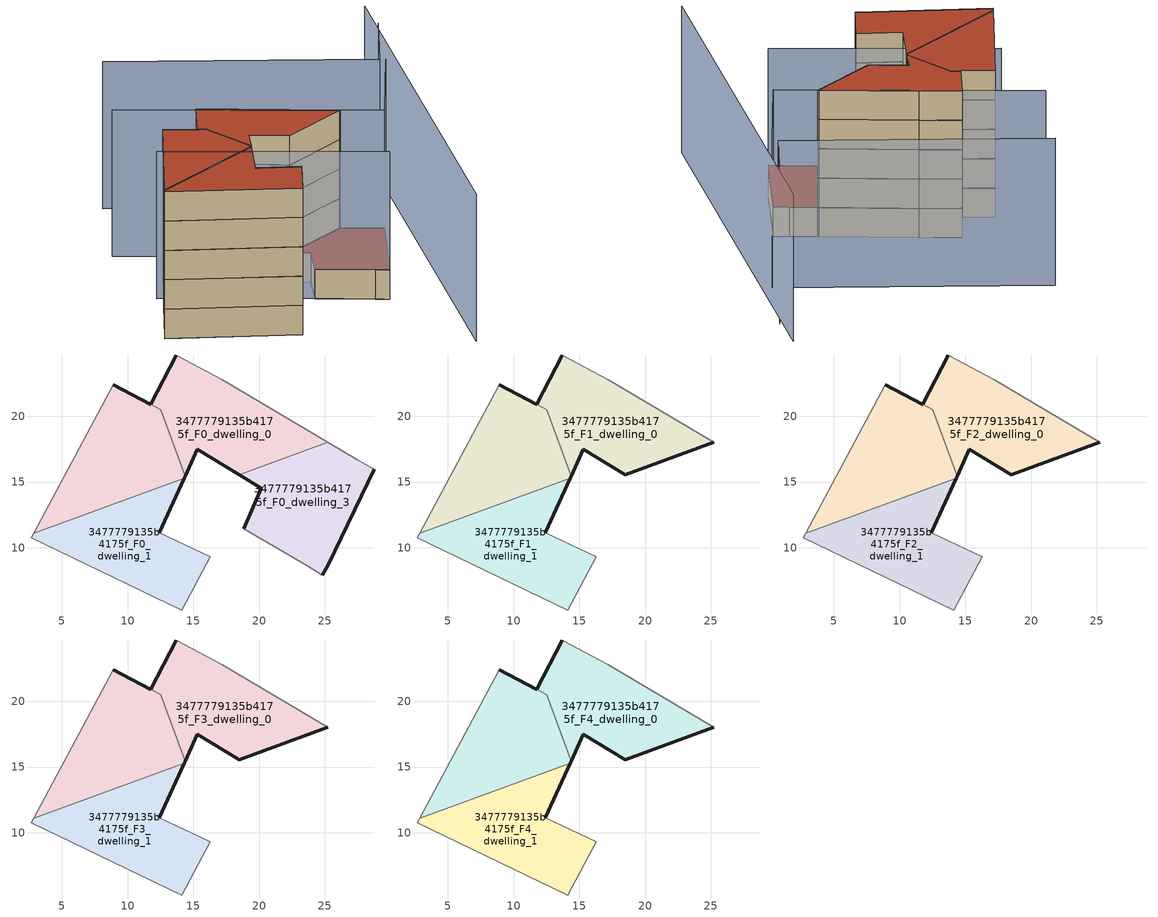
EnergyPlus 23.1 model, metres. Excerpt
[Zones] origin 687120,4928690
3477779135b4175f_F0_dwelling_0
 floor ground (EU_floor_Construction): 25.21,18.01 17.18,22.76 13.69,24.66 11.74,20.91 12.52,20.51 14.37,15.44 15.3,17.5 18.5,15.56 z0; 14.3,15.28 14.37,15.44 12.52,20.51 8.92,22.38 2.84,11.09 z0
 wall outside (EU_wall_Construction): 8.92,22.38 11.74,20.92 / 14.37,15.44 14.3,15.28 z0:3; 11.74,20.91,3 11.74,20.92,0 11.74,20.91,0
 wall adiabatic (EU_wall_Construction): 2.84,11.09 8.92,22.38 z0:3
 wall to 3477779135b4175f_F0_dwelling_1 (EU_wall_Construction): 14.3,15.28 2.84,11.09 z0:3
 wall to 3477779135b4175f_F0_dwelling_2 (EU_wall_Construction): 11.74,20.91 12.52,20.51 14.37,15.44 z0:3
3477779135b4175f_F0_dwelling_1
 floor ground (EU_floor_Construction): 14.12,5.26 16.28,9.31 12.42,11.14 14.3,15.28 2.84,11.09 2.65,10.74 z0
 wall outside (EU_wall_Construction): 14.3,15.28 12.42,11.14 z0:3
 wall adiabatic (EU_wall_Construction): 12.42,11.14 16.28,9.31 14.12,5.26 2.65,10.74 2.84,11.09 z0:3
3477779135b4175f_F0_dwelling_2
 floor ground (EU_floor_Construction): 25.21,18.01 17.18,22.76 13.69,24.66 11.74,20.91 12.52,20.51 14.37,15.44 15.3,17.5 18.5,15.56 z0; 14.3,15.28 14.37,15.44 12.52,20.51 8.92,22.38 2.84,11.09 z0
 wall outside (EU_wall_Construction): 11.74,20.91 13.69,24.66 / 18.5,15.56 15.3,17.5 14.37,15.44 z0:3
 wall adiabatic (EU_wall_Construction): 13.69,24.66 17.18,22.76 25.21,18.01 z0:3
 wall to 3477779135b4175f_F0_dwelling_3 (EU_wall_Construction): 25.21,18.01 18.5,15.56 z0:3
3477779135b4175f_F0_dwelling_3
 floor ground (EU_floor_Construction): 25.26,8.71 28.78,15.98 27.46,16.68 25.21,18.01 18.5,15.56 20.17,14.54 18.84,11.46 23.65,8.61 24.81,7.9 z0
 wall outside (EU_wall_Construction): 18.84,11.46 20.17,14.54 18.5,15.56 / 28.78,15.98 25.26,8.71 24.81,7.9 z0:3
 wall adiabatic (EU_wall_Construction): 24.81,7.9 23.65,8.61 18.84,11.46 / 25.21,18.01 27.46,16.68 28.78,15.98 z0:3
 roof outside (EU_roof_Construction): 27.46,16.68 28.78,15.98 25.26,8.71 24.81,7.9 23.65,8.61 18.84,11.46 20.17,14.54 18.5,15.56 25.21,18.01 z3
3477779135b4175f_F1_dwelling_0
 floor adiabatic (EU_floor_Construction): 14.3,15.28 14.37,15.44 12.52,20.51 8.92,22.38 2.84,11.09 z3; 25.21,18.01 17.18,22.76 13.69,24.66 11.74,20.91 12.52,20.51 14.37,15.44 15.3,17.5 18.5,15.56 z3
 wall outside (EU_wall_Construction): 8.92,22.38 11.74,20.92 / 14.37,15.44 14.3,15.28 z3:6; 11.74,20.91,6 11.74,20.92,3 11.74,20.91,3
 wall adiabatic (EU_wall_Construction): 2.84,11.09 8.92,22.38 z3:6
 wall to 3477779135b4175f_F1_dwelling_1 (EU_wall_Construction): 14.3,15.28 2.84,11.09 z3:6
 wall to 3477779135b4175f_F1_dwelling_2 (EU_wall_Construction): 11.74,20.91 12.52,20.51 14.37,15.44 z3:6
3477779135b4175f_F1_dwelling_1
 floor to 3477779135b4175f_F0_dwelling_1 (EU_floor_Construction): 14.12,5.26 16.28,9.31 12.42,11.14 14.3,15.28 2.84,11.09 2.65,10.74 z3
 wall outside (EU_wall_Construction): 14.3,15.28 12.42,11.14 z3:6
 wall adiabatic (EU_wall_Construction): 12.42,11.14 16.28,9.31 14.12,5.26 2.65,10.74 2.84,11.09 z3:6
3477779135b4175f_F1_dwelling_2
 floor to 3477779135b4175f_F0_dwelling_2 (EU_floor_Construction): 25.21,18.01 17.18,22.76 13.69,24.66 11.74,20.91 12.52,20.51 14.37,15.44 15.3,17.5 18.5,15.56 z3; 14.3,15.28 14.37,15.44 12.52,20.51 8.92,22.38 2.84,11.09 z3
 wall outside (EU_wall_Construction): 11.74,20.91 13.69,24.66 / 25.21,18.01 18.5,15.56 15.3,17.5 14.37,15.44 z3:6
 wall adiabatic (EU_wall_Construction): 13.69,24.66 17.18,22.76 25.21,18.01 z3:6
3477779135b4175f_F2_dwelling_0
 floor adiabatic (EU_floor_Construction): 14.3,15.28 14.37,15.44 12.52,20.51 8.92,22.38 2.84,11.09 z6; 25.21,18.01 17.18,22.76 13.69,24.66 11.74,20.91 12.52,20.51 14.37,15.44 15.3,17.5 18.5,15.56 z6
 wall outside (EU_wall_Construction): 8.92,22.38 11.74,20.92 / 14.37,15.44 14.3,15.28 z6:9; 11.74,20.91,9 11.74,20.92,6 11.74,20.91,6
 wall adiabatic (EU_wall_Construction): 2.84,11.09 8.92,22.38 z6:9
 wall to 3477779135b4175f_F2_dwelling_1 (EU_wall_Construction): 14.3,15.28 2.84,11.09 z6:9
 wall to 3477779135b4175f_F2_dwelling_2 (EU_wall_Construction): 11.74,20.91 12.52,20.51 14.37,15.44 z6:9
3477779135b4175f_F2_dwelling_1
 floor to 3477779135b4175f_F1_dwelling_1 (EU_floor_Construction): 14.12,5.26 16.28,9.31 12.42,11.14 14.3,15.28 2.84,11.09 2.65,10.74 z6
 wall outside (EU_wall_Construction): 14.3,15.28 12.42,11.14 z6:9
 wall adiabatic (EU_wall_Construction): 12.42,11.14 16.28,9.31 14.12,5.26 2.65,10.74 2.84,11.09 z6:9
3477779135b4175f_F2_dwelling_2
 floor to 3477779135b4175f_F1_dwelling_2 (EU_floor_Construction): 25.21,18.01 17.18,22.76 13.69,24.66 11.74,20.91 12.52,20.51 14.37,15.44 15.3,17.5 18.5,15.56 z6; 14.3,15.28 14.37,15.44 12.52,20.51 8.92,22.38 2.84,11.09 z6
 wall outside (EU_wall_Construction): 11.74,20.91 13.69,24.66 / 25.21,18.01 18.5,15.56 15.3,17.5 14.37,15.44 z6:9
 wall adiabatic (EU_wall_Construction): 13.69,24.66 17.18,22.76 25.21,18.01 z6:9
3477779135b4175f_F3_dwelling_0
 floor adiabatic (EU_floor_Construction): 14.3,15.28 14.37,15.44 12.52,20.51 8.92,22.38 2.84,11.09 z9; 25.21,18.01 17.18,22.76 13.69,24.66 11.74,20.91 12.52,20.51 14.37,15.44 15.3,17.5 18.5,15.56 z9
 wall outside (EU_wall_Construction): 8.92,22.38 11.74,20.92 / 14.37,15.44 14.3,15.28 z9:12; 11.74,20.91,12 11.74,20.92,9 11.74,20.91,9
 wall adiabatic (EU_wall_Construction): 2.84,11.09 8.92,22.38 z9:12
 wall to 3477779135b4175f_F3_dwelling_1 (EU_wall_Construction): 14.3,15.28 2.84,11.09 z9:12
 wall to 3477779135b4175f_F3_dwelling_2 (EU_wall_Construction): 11.74,20.91 12.52,20.51 14.37,15.44 z9:12
3477779135b4175f_F3_dwelling_1
 floor to 3477779135b4175f_F2_dwelling_1 (EU_floor_Construction): 14.12,5.26 16.28,9.31 12.42,11.14 14.3,15.28 2.84,11.09 2.65,10.74 z9
 wall outside (EU_wall_Construction): 14.3,15.28 12.42,11.14 z9:12
 wall adiabatic (EU_wall_Construction): 12.42,11.14 16.28,9.31 14.12,5.26 2.65,10.74 2.84,11.09 z9:12
3477779135b4175f_F3_dwelling_2
 floor to 3477779135b4175f_F2_dwelling_2 (EU_floor_Construction): 25.21,18.01 17.18,22.76 13.69,24.66 11.74,20.91 12.52,20.51 14.37,15.44 15.3,17.5 18.5,15.56 z9; 14.3,15.28 14.37,15.44 12.52,20.51 8.92,22.38 2.84,11.09 z9
 wall outside (EU_wall_Construction): 11.74,20.91 13.69,24.66 / 25.21,18.01 18.5,15.56 15.3,17.5 14.37,15.44 z9:12
 wall adiabatic (EU_wall_Construction): 13.69,24.66 17.18,22.76 25.21,18.01 z9:12
3477779135b4175f_F4_dwelling_0
 floor adiabatic (EU_floor_Construction): 14.3,15.28 14.37,15.44 12.52,20.51 8.92,22.38 2.84,11.09 z12; 25.21,18.01 17.18,22.76 13.69,24.66 11.74,20.91 12.52,20.51 14.37,15.44 15.3,17.5 18.5,15.56 z12
 wall outside (EU_wall_Construction): 8.92,22.38 11.74,20.92 / 14.37,15.44 14.3,15.28 z12:15; 11.74,20.91,15 11.74,20.92,12 11.74,20.91,12
 wall adiabatic (EU_wall_Construction): 2.84,11.09 8.92,22.38 z12:15
 wall to 3477779135b4175f_F4_dwelling_1 (EU_wall_Construction): 14.3,15.28 2.84,11.09 z12:15
 wall to 3477779135b4175f_F4_dwelling_2 (EU_wall_Construction): 11.74,20.91 12.52,20.51 14.37,15.44 z12:15
 roof outside (EU_roof_Construction): 12.52,20.51 14.37,15.44 14.3,15.28 2.84,11.09 8.92,22.38 z15; 25.21,18.01 18.5,15.56 15.3,17.5 14.37,15.44 12.52,20.51 11.74,20.91 13.69,24.66 17.18,22.76 z15
3477779135b4175f_F4_dwelling_1
 floor to 3477779135b4175f_F3_dwelling_1 (EU_floor_Construction): 14.12,5.26 16.28,9.31 12.42,11.14 14.3,15.28 2.84,11.09 2.65,10.74 z12
 wall outside (EU_wall_Construction): 14.3,15.28 12.42,11.14 z12:15
 wall adiabatic (EU_wall_Construction): 12.42,11.14 16.28,9.31 14.12,5.26 2.65,10.74 2.84,11.09 z12:15
 roof outside (EU_roof_Construction): 14.3,15.28 12.42,11.14 16.28,9.31 14.12,5.26 2.65,10.74 2.84,11.09 z15
3477779135b4175f_F4_dwelling_2
 floor to 3477779135b4175f_F3_dwelling_2 (EU_floor_Construction): 25.21,18.01 17.18,22.76 13.69,24.66 11.74,20.91 12.52,20.51 14.37,15.44 15.3,17.5 18.5,15.56 z12; 14.3,15.28 14.37,15.44 12.52,20.51 8.92,22.38 2.84,11.09 z12
 wall outside (EU_wall_Construction): 11.74,20.91 13.69,24.66 / 25.21,18.01 18.5,15.56 15.3,17.5 14.37,15.44 z12:15
 wall adiabatic (EU_wall_Construction): 13.69,24.66 17.18,22.76 25.21,18.01 z12:15
 roof outside (EU_roof_Construction): 12.52,20.51 14.37,15.44 14.3,15.28 2.84,11.09 8.92,22.38 z15; 25.21,18.01 18.5,15.56 15.3,17.5 14.37,15.44 12.52,20.51 11.74,20.91 13.69,24.66 17.18,22.76 z15
shading: 27.43,-3.68 38,36.2 / 37.26,32.4 33.65,25.64 / 33.65,25.64 11.16,37.65 / 6.16,18.54 24.91,8.08 / 34.13,25.37 28.76,15.94 / 28.76,15.94 6.95,28.36 z0:15
[Building]
EU S2 Campaign: North Axis=0; Terrain=City; Solar Distribution=FullExterior
[Site:Location]
Bologna: Latitude=44.5; Longitude=11.25; Time Zone=1; Elevation=37
[SizingPeriod:WeatherFileDays]
AnnualSizingPeriod: Begin Month=1; Begin Day of Month=1; End Month=12; End Day of Month=31; Day of Week for Start Day=Monday; Use Weather File Daylight Saving Period=No; Use Weather File Rain and Snow Indicators=No
[MATERIAL]
EU_InternalMass_Material: Roughness=MediumRough; Thickness=0.1; Conductivity=1; Density=1800; Specific Heat=900; Thermal Absorptance=0.9; Solar Absorptance=0.7; Visible Absorptance=0.7
[MATERIAL:NOMASS] Roughness=MediumRough; Thermal Absorptance=0.9; Solar Absorptance=0.7; Visible Absorptance=0.7
Name | Thermal Resistance
EU_wall_NoMass | 0.905828
EU_roof_NoMass | 0.37593
EU_floor_NoMass | 0.67114
[CONSTRUCTION]
EU_wall_Construction: EU_wall_NoMass
EU_roof_Construction: EU_roof_NoMass
EU_floor_Construction: EU_floor_NoMass
EU_InternalMass_Construction: EU_InternalMass_Material
[ZONE] Type=1; Multiplier=1; Ceiling Height=autocalculate; Floor Area=autocalculate; Part of Total Floor Area=Yes
Name | Volume
3477779135b4175f_F0_dwelling_0; 3477779135b4175f_F0_dwelling_2 | 361.952
3477779135b4175f_F1_dwelling_0; 3477779135b4175f_F2_dwelling_0; 3477779135b4175f_F3_dwelling_0; 3477779135b4175f_F4_dwelling_0; 3477779135b4175f_F1_dwelling_2; 3477779135b4175f_F2_dwelling_2; 3477779135b4175f_F3_dwelling_2; 3477779135b4175f_F4_dwelling_2 | 361.955
3477779135b4175f_F0_dwelling_1 | 180.943
3477779135b4175f_F1_dwelling_1; 3477779135b4175f_F2_dwelling_1; 3477779135b4175f_F3_dwelling_1; 3477779135b4175f_F4_dwelling_1 | 180.944
3477779135b4175f_F0_dwelling_3 | 180.959
[INTERNALMASS] Construction=EU_InternalMass_Construction
Name | Zone or ZoneList | Surface Area
3477779135b4175f_F0_dwelling_0_EU_InternalMass | 3477779135b4175f_F0_dwelling_0 | 59.9823
3477779135b4175f_F0_dwelling_1_EU_InternalMass | 3477779135b4175f_F0_dwelling_1 | 60.3115
3477779135b4175f_F0_dwelling_2_EU_InternalMass | 3477779135b4175f_F0_dwelling_2 | 60.67
3477779135b4175f_F0_dwelling_3_EU_InternalMass | 3477779135b4175f_F0_dwelling_3 | 60.3207
3477779135b4175f_F1_dwelling_0_EU_InternalMass | 3477779135b4175f_F1_dwelling_0 | 80.4278
3477779135b4175f_F1_dwelling_1_EU_InternalMass | 3477779135b4175f_F1_dwelling_1 | 80.4261
3477779135b4175f_F1_dwelling_2_EU_InternalMass | 3477779135b4175f_F1_dwelling_2 | 80.4294
3477779135b4175f_F2_dwelling_0_EU_InternalMass | 3477779135b4175f_F2_dwelling_0 | 80.4278
3477779135b4175f_F2_dwelling_1_EU_InternalMass | 3477779135b4175f_F2_dwelling_1 | 80.4261
3477779135b4175f_F2_dwelling_2_EU_InternalMass | 3477779135b4175f_F2_dwelling_2 | 80.4294
3477779135b4175f_F3_dwelling_0_EU_InternalMass | 3477779135b4175f_F3_dwelling_0 | 80.4278
3477779135b4175f_F3_dwelling_1_EU_InternalMass | 3477779135b4175f_F3_dwelling_1 | 80.4261
3477779135b4175f_F3_dwelling_2_EU_InternalMass | 3477779135b4175f_F3_dwelling_2 | 80.4294
3477779135b4175f_F4_dwelling_0_EU_InternalMass | 3477779135b4175f_F4_dwelling_0 | 80.4278
3477779135b4175f_F4_dwelling_1_EU_InternalMass | 3477779135b4175f_F4_dwelling_1 | 80.4261
3477779135b4175f_F4_dwelling_2_EU_InternalMass | 3477779135b4175f_F4_dwelling_2 | 80.4294
[OTHEREQUIPMENT] Fuel Type=Electricity; Design Level Calculation Method=Watts/Area; Power per Zone Floor Area=1; Fraction Latent=0; Fraction Radiant=0; Fraction Lost=0; Carbon Dioxide Generation Rate=0; EndUse Subcategory=EU_Step8_InternalGains
Name | Zone or ZoneList or Space or SpaceList | Schedule
EU_Step8_InternalGain_3477779135b4175f_F0_dwelling_0_f000 | 3477779135b4175f_F0_dwelling_0 | EU_Step8_GainSchedule_3477779135b4175f_F0_dwelling_0_f000
EU_Step8_InternalGain_3477779135b4175f_F0_dwelling_1_f000 | 3477779135b4175f_F0_dwelling_1 | EU_Step8_GainSchedule_3477779135b4175f_F0_dwelling_1_f000
EU_Step8_InternalGain_3477779135b4175f_F0_dwelling_2_f000 | 3477779135b4175f_F0_dwelling_2 | EU_Step8_GainSchedule_3477779135b4175f_F0_dwelling_2_f000
EU_Step8_InternalGain_3477779135b4175f_F0_dwelling_3_f000 | 3477779135b4175f_F0_dwelling_3 | EU_Step8_GainSchedule_3477779135b4175f_F0_dwelling_3_f000
EU_Step8_InternalGain_3477779135b4175f_F1_dwelling_0_f000 | 3477779135b4175f_F1_dwelling_0 | EU_Step8_GainSchedule_3477779135b4175f_F1_dwelling_0_f000
EU_Step8_InternalGain_3477779135b4175f_F1_dwelling_1_f000 | 3477779135b4175f_F1_dwelling_1 | EU_Step8_GainSchedule_3477779135b4175f_F1_dwelling_1_f000
EU_Step8_InternalGain_3477779135b4175f_F1_dwelling_2_f000 | 3477779135b4175f_F1_dwelling_2 | EU_Step8_GainSchedule_3477779135b4175f_F1_dwelling_2_f000
EU_Step8_InternalGain_3477779135b4175f_F2_dwelling_0_f000 | 3477779135b4175f_F2_dwelling_0 | EU_Step8_GainSchedule_3477779135b4175f_F2_dwelling_0_f000
EU_Step8_InternalGain_3477779135b4175f_F2_dwelling_1_f000 | 3477779135b4175f_F2_dwelling_1 | EU_Step8_GainSchedule_3477779135b4175f_F2_dwelling_1_f000
EU_Step8_InternalGain_3477779135b4175f_F2_dwelling_2_f000 | 3477779135b4175f_F2_dwelling_2 | EU_Step8_GainSchedule_3477779135b4175f_F2_dwelling_2_f000
EU_Step8_InternalGain_3477779135b4175f_F3_dwelling_0_f000 | 3477779135b4175f_F3_dwelling_0 | EU_Step8_GainSchedule_3477779135b4175f_F3_dwelling_0_f000
EU_Step8_InternalGain_3477779135b4175f_F3_dwelling_1_f000 | 3477779135b4175f_F3_dwelling_1 | EU_Step8_GainSchedule_3477779135b4175f_F3_dwelling_1_f000
EU_Step8_InternalGain_3477779135b4175f_F3_dwelling_2_f000 | 3477779135b4175f_F3_dwelling_2 | EU_Step8_GainSchedule_3477779135b4175f_F3_dwelling_2_f000
EU_Step8_InternalGain_3477779135b4175f_F4_dwelling_0_f000 | 3477779135b4175f_F4_dwelling_0 | EU_Step8_GainSchedule_3477779135b4175f_F4_dwelling_0_f000
EU_Step8_InternalGain_3477779135b4175f_F4_dwelling_1_f000 | 3477779135b4175f_F4_dwelling_1 | EU_Step8_GainSchedule_3477779135b4175f_F4_dwelling_1_f000
EU_Step8_InternalGain_3477779135b4175f_F4_dwelling_2_f000 | 3477779135b4175f_F4_dwelling_2 | EU_Step8_GainSchedule_3477779135b4175f_F4_dwelling_2_f000
[ZONEVENTILATION:DESIGNFLOWRATE] Schedule=EU_AlwaysOn; Design Flow Rate Calculation Method=AirChanges/Hour; Air Changes per Hour=0.73129; Ventilation Type=Natural; Fan Pressure Rise=0; Fan Total Efficiency=1; Constant Term Coefficient=1; Temperature Term Coefficient=0; Velocity Term Coefficient=0; Velocity Squared Term Coefficient=0; Minimum Indoor Temperature=-100; Maximum Indoor Temperature=100; Delta Temperature=-100; Minimum Outdoor Temperature=-100; Maximum Outdoor Temperature=100; Maximum Wind Speed=40
Name | Zone or ZoneList or Space or SpaceList
EU_ConstantAir_3477779135b4175f_F0_dwelling_0 | 3477779135b4175f_F0_dwelling_0
EU_ConstantAir_3477779135b4175f_F0_dwelling_1 | 3477779135b4175f_F0_dwelling_1
EU_ConstantAir_3477779135b4175f_F0_dwelling_2 | 3477779135b4175f_F0_dwelling_2
EU_ConstantAir_3477779135b4175f_F0_dwelling_3 | 3477779135b4175f_F0_dwelling_3
EU_ConstantAir_3477779135b4175f_F1_dwelling_0 | 3477779135b4175f_F1_dwelling_0
EU_ConstantAir_3477779135b4175f_F1_dwelling_1 | 3477779135b4175f_F1_dwelling_1
EU_ConstantAir_3477779135b4175f_F1_dwelling_2 | 3477779135b4175f_F1_dwelling_2
EU_ConstantAir_3477779135b4175f_F2_dwelling_0 | 3477779135b4175f_F2_dwelling_0
EU_ConstantAir_3477779135b4175f_F2_dwelling_1 | 3477779135b4175f_F2_dwelling_1
EU_ConstantAir_3477779135b4175f_F2_dwelling_2 | 3477779135b4175f_F2_dwelling_2
EU_ConstantAir_3477779135b4175f_F3_dwelling_0 | 3477779135b4175f_F3_dwelling_0
EU_ConstantAir_3477779135b4175f_F3_dwelling_1 | 3477779135b4175f_F3_dwelling_1
EU_ConstantAir_3477779135b4175f_F3_dwelling_2 | 3477779135b4175f_F3_dwelling_2
EU_ConstantAir_3477779135b4175f_F4_dwelling_0 | 3477779135b4175f_F4_dwelling_0
EU_ConstantAir_3477779135b4175f_F4_dwelling_1 | 3477779135b4175f_F4_dwelling_1
EU_ConstantAir_3477779135b4175f_F4_dwelling_2 | 3477779135b4175f_F4_dwelling_2
[HVACTEMPLATE:THERMOSTAT] Constant Heating Setpoint=20; Constant Cooling Setpoint=50
EU_HeatOnly_3477779135b4175f_F0_dwelling_0; EU_HeatOnly_3477779135b4175f_F0_dwelling_1; EU_HeatOnly_3477779135b4175f_F0_dwelling_2; EU_HeatOnly_3477779135b4175f_F0_dwelling_3; EU_HeatOnly_3477779135b4175f_F1_dwelling_0; EU_HeatOnly_3477779135b4175f_F1_dwelling_1; EU_HeatOnly_3477779135b4175f_F1_dwelling_2; EU_HeatOnly_3477779135b4175f_F2_dwelling_0; EU_HeatOnly_3477779135b4175f_F2_dwelling_1; EU_HeatOnly_3477779135b4175f_F2_dwelling_2; EU_HeatOnly_3477779135b4175f_F3_dwelling_0; EU_HeatOnly_3477779135b4175f_F3_dwelling_1; EU_HeatOnly_3477779135b4175f_F3_dwelling_2; EU_HeatOnly_3477779135b4175f_F4_dwelling_0; EU_HeatOnly_3477779135b4175f_F4_dwelling_1; EU_HeatOnly_3477779135b4175f_F4_dwelling_2
[HVACTEMPLATE:ZONE:IDEALLOADSAIRSYSTEM] System Availability Schedule=EU_AlwaysOn; Maximum Heating Supply Air Temperature=50; Minimum Cooling Supply Air Temperature=13; Maximum Heating Supply Air Humidity Ratio=0.0156; Minimum Cooling Supply Air Humidity Ratio=0.0077; Heating Limit=NoLimit; Cooling Limit=NoLimit; Heating Availability Schedule=EU_AlwaysOn; Cooling Availability Schedule=EU_CoolingOff; Dehumidification Control Type=ConstantSensibleHeatRatio; Cooling Sensible Heat Ratio=0.7; Dehumidification Setpoint=60; Humidification Control Type=None; Humidification Setpoint=30; Outdoor Air Method=None; Outdoor Air Flow Rate per Person=0.00944; Outdoor Air Flow Rate per Zone Floor Area=0; Outdoor Air Flow Rate per Zone=0; Demand Controlled Ventilation Type=None; Outdoor Air Economizer Type=NoEconomizer; Heat Recovery Type=None; Sensible Heat Recovery Effectiveness=0.7; Latent Heat Recovery Effectiveness=0.65
Name | Template Thermostat
3477779135b4175f_F0_dwelling_0 | EU_HeatOnly_3477779135b4175f_F0_dwelling_0
3477779135b4175f_F0_dwelling_1 | EU_HeatOnly_3477779135b4175f_F0_dwelling_1
3477779135b4175f_F0_dwelling_2 | EU_HeatOnly_3477779135b4175f_F0_dwelling_2
3477779135b4175f_F0_dwelling_3 | EU_HeatOnly_3477779135b4175f_F0_dwelling_3
3477779135b4175f_F1_dwelling_0 | EU_HeatOnly_3477779135b4175f_F1_dwelling_0
3477779135b4175f_F1_dwelling_1 | EU_HeatOnly_3477779135b4175f_F1_dwelling_1
3477779135b4175f_F1_dwelling_2 | EU_HeatOnly_3477779135b4175f_F1_dwelling_2
3477779135b4175f_F2_dwelling_0 | EU_HeatOnly_3477779135b4175f_F2_dwelling_0
3477779135b4175f_F2_dwelling_1 | EU_HeatOnly_3477779135b4175f_F2_dwelling_1
3477779135b4175f_F2_dwelling_2 | EU_HeatOnly_3477779135b4175f_F2_dwelling_2
3477779135b4175f_F3_dwelling_0 | EU_HeatOnly_3477779135b4175f_F3_dwelling_0
3477779135b4175f_F3_dwelling_1 | EU_HeatOnly_3477779135b4175f_F3_dwelling_1
3477779135b4175f_F3_dwelling_2 | EU_HeatOnly_3477779135b4175f_F3_dwelling_2
3477779135b4175f_F4_dwelling_0 | EU_HeatOnly_3477779135b4175f_F4_dwelling_0
3477779135b4175f_F4_dwelling_1 | EU_HeatOnly_3477779135b4175f_F4_dwelling_1
3477779135b4175f_F4_dwelling_2 | EU_HeatOnly_3477779135b4175f_F4_dwelling_2
[SIZING:ZONE] Zone Cooling Design Supply Air Temperature Input Method=SupplyAirTemperature; Zone Cooling Design Supply Air Temperature=13; Zone Heating Design Supply Air Temperature Input Method=SupplyAirTemperature; Zone Heating Design Supply Air Temperature=50; Zone Cooling Design Supply Air Humidity Ratio=0.008; Zone Heating Design Supply Air Humidity Ratio=0.008; Cooling Design Air Flow Method=DesignDay; Cooling Design Air Flow Rate=0; Cooling Minimum Air Flow per Zone Floor Area=0.000762; Cooling Minimum Air Flow=0; Cooling Minimum Air Flow Fraction=0.2; Heating Design Air Flow Method=DesignDay; Heating Design Air Flow Rate=0; Heating Maximum Air Flow per Zone Floor Area=0.002032; Heating Maximum Air Flow=0.141576; Heating Maximum Air Flow Fraction=0.3; Account for Dedicated Outdoor Air System=No; Dedicated Outdoor Air System Control Strategy=NeutralSupplyAir; Dedicated Outdoor Air Low Setpoint Temperature for Design=autosize; Dedicated Outdoor Air High Setpoint Temperature for Design=autosize; Zone Load Sizing Method=Sensible Load Only No Latent Load; Zone Latent Cooling Design Supply Air Humidity Ratio Input Method=HumidityRatioDifference; Zone Cooling Design Supply Air Humidity Ratio Difference=0.005; Zone Latent Heating Design Supply Air Humidity Ratio Input Method=HumidityRatioDifference; Zone Humidification Design Supply Air Humidity Ratio Difference=0.005
3477779135b4175f_F0_dwelling_0; 3477779135b4175f_F0_dwelling_1; 3477779135b4175f_F0_dwelling_2; 3477779135b4175f_F0_dwelling_3; 3477779135b4175f_F1_dwelling_0; 3477779135b4175f_F1_dwelling_1; 3477779135b4175f_F1_dwelling_2; 3477779135b4175f_F2_dwelling_0; 3477779135b4175f_F2_dwelling_1; 3477779135b4175f_F2_dwelling_2; 3477779135b4175f_F3_dwelling_0; 3477779135b4175f_F3_dwelling_1; 3477779135b4175f_F3_dwelling_2; 3477779135b4175f_F4_dwelling_0; 3477779135b4175f_F4_dwelling_1; 3477779135b4175f_F4_dwelling_2
[SCHEDULE:CONSTANT]
Name | Hourly Value
EU_AlwaysOn | 1
EU_CoolingOff | 0
[SCHEDULE:FILE] Column Number=1; Rows to Skip at Top=0; Number of Hours of Data=8760; Column Separator=Comma; Interpolate to Timestep=No; Minutes per Item=60; Adjust Schedule for Daylight Savings=Yes
Name | File
EU_Step8_GainSchedule_3477779135b4175f_F0_dwelling_0_f000 | ../../schedules/3477779135b4175f/3477779135b4175f_F0_dwelling_0_f000_gain.csv
EU_Step8_GainSchedule_3477779135b4175f_F0_dwelling_1_f000 | ../../schedules/3477779135b4175f/3477779135b4175f_F0_dwelling_1_f000_gain.csv
EU_Step8_GainSchedule_3477779135b4175f_F0_dwelling_2_f000 | ../../schedules/3477779135b4175f/3477779135b4175f_F0_dwelling_2_f000_gain.csv
EU_Step8_GainSchedule_3477779135b4175f_F0_dwelling_3_f000 | ../../schedules/3477779135b4175f/3477779135b4175f_F0_dwelling_3_f000_gain.csv
EU_Step8_GainSchedule_3477779135b4175f_F1_dwelling_0_f000 | ../../schedules/3477779135b4175f/3477779135b4175f_F1_dwelling_0_f000_gain.csv
EU_Step8_GainSchedule_3477779135b4175f_F1_dwelling_1_f000 | ../../schedules/3477779135b4175f/3477779135b4175f_F1_dwelling_1_f000_gain.csv
EU_Step8_GainSchedule_3477779135b4175f_F1_dwelling_2_f000 | ../../schedules/3477779135b4175f/3477779135b4175f_F1_dwelling_2_f000_gain.csv
EU_Step8_GainSchedule_3477779135b4175f_F2_dwelling_0_f000 | ../../schedules/3477779135b4175f/3477779135b4175f_F2_dwelling_0_f000_gain.csv
EU_Step8_GainSchedule_3477779135b4175f_F2_dwelling_1_f000 | ../../schedules/3477779135b4175f/3477779135b4175f_F2_dwelling_1_f000_gain.csv
EU_Step8_GainSchedule_3477779135b4175f_F2_dwelling_2_f000 | ../../schedules/3477779135b4175f/3477779135b4175f_F2_dwelling_2_f000_gain.csv
EU_Step8_GainSchedule_3477779135b4175f_F3_dwelling_0_f000 | ../../schedules/3477779135b4175f/3477779135b4175f_F3_dwelling_0_f000_gain.csv
EU_Step8_GainSchedule_3477779135b4175f_F3_dwelling_1_f000 | ../../schedules/3477779135b4175f/3477779135b4175f_F3_dwelling_1_f000_gain.csv
EU_Step8_GainSchedule_3477779135b4175f_F3_dwelling_2_f000 | ../../schedules/3477779135b4175f/3477779135b4175f_F3_dwelling_2_f000_gain.csv
EU_Step8_GainSchedule_3477779135b4175f_F4_dwelling_0_f000 | ../../schedules/3477779135b4175f/3477779135b4175f_F4_dwelling_0_f000_gain.csv
EU_Step8_GainSchedule_3477779135b4175f_F4_dwelling_1_f000 | ../../schedules/3477779135b4175f/3477779135b4175f_F4_dwelling_1_f000_gain.csv
EU_Step8_GainSchedule_3477779135b4175f_F4_dwelling_2_f000 | ../../schedules/3477779135b4175f/3477779135b4175f_F4_dwelling_2_f000_gain.csv
